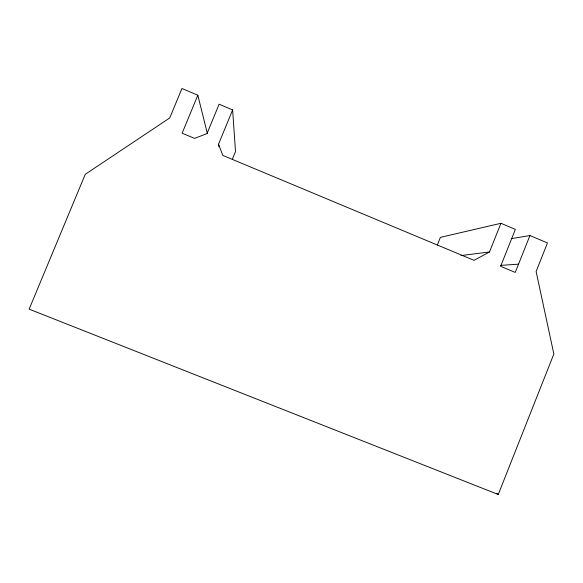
<?xml version="1.0" encoding="UTF-8"?>
<svg xmlns="http://www.w3.org/2000/svg" width="583" height="583" viewBox="0 0 583 583"><rect width="100%" height="100%" fill="white"/><g stroke="black" fill="none" stroke-linecap="round" stroke-linejoin="round"><path stroke-width="0.87" d="M207.373 133.573L197.826 95.211L181.94 88.499L169.748 117.955L85.256 174.31L29.15 309.15L498.246 494.501L553.85 353.998L536.112 271.518L547.473 242.951L529.94 235.547L512.012 238.52M529.94 235.547L515.241 272.436L500.615 266.314L515.357 229.381L500.943 223.289L440.398 237.361L437.352 244.947M197.826 95.211L182.136 133.194L194.591 138.397L207.016 133.573L219.121 104.211L232.632 109.917L218.523 144.205L222.874 155.435L474.015 260.331L489.48 251.973L500.943 223.289M232.391 159.159L235.503 151.595L232.632 109.917M460.978 255.565L489.48 251.973M500.593 265.382L518.542 264.157M496.854 493.335L498.246 494.501M218.523 144.205L219.019 146.843"/></g></svg>
